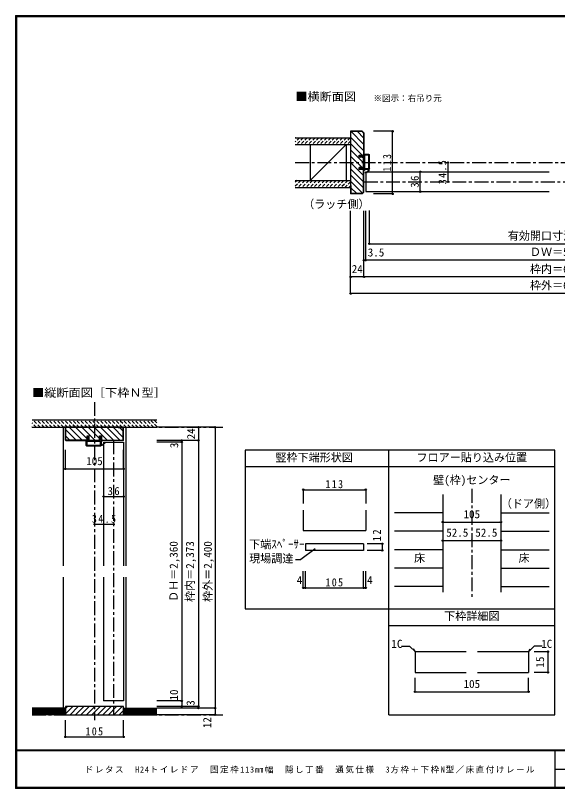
# Model space of a CAD drawing. Units: millimetres at full size, sheet at 1:5, with parts at other scales. Extents: x -973 to 977, y -718 to 696.
# Drawn here: x -973 to 7, y -701 to 696 of the extents above; entities that cross this region are included whole.
import ezdxf
from ezdxf.enums import TextEntityAlignment as Align

# ---------------------------------------------------------------- set-up
doc = ezdxf.new("R2010")
doc.units = ezdxf.units.MM
doc.header["$LTSCALE"] = 5
doc.header["$PDMODE"] = 32
doc.header["$PDSIZE"] = 2.5
doc.linetypes.add('CHAIN1', pattern=[8, 5, -1, 1, -1])
doc.linetypes.add('DASHED1', pattern=[1.8, 1.2, -0.6])
for name, color, linetype in [('0-0_補助線', 7, 'Continuous'), ('0-1_通り芯', 4, 'CHAIN1'), ('0-3_仕上げ', 4, 'Continuous'), ('0-4_枠', 3, 'Continuous'), ('0-6_扉', 6, 'Continuous'), ('0-A_文字', 3, 'Continuous'), ('0-B_寸法', 4, 'Continuous'), ('0-C_ハッチ', 4, 'DASHED1'), ('1-4_枠', 3, 'Continuous'), ('1-B_寸法', 4, 'Continuous'), ('F-1_枠', 6, 'Continuous'), ('F-A_文字', 7, 'Continuous')]:
    doc.layers.add(name, color=color, linetype=linetype)
doc.styles.add('ＭＳ ゴシック', font='')
doc.styles.get('ＭＳ ゴシック').set_extended_font_data('MS Gothic')

# ---------------------------------------------------------------- blocks, each defined once
blk = doc.blocks.new('2')
at = {"layer": '0-0_補助線'}
for p, q in [((-9.846, -9.622), (-9.846, 15.078)), ((-8.846, 16.078), (0.354, 16.078)), ((-8.846, 15.878), (0.637, 15.878)), ((-8.446, 14.378), (-8.446, -8.922)), ((-8.146, 14.678), (-1.546, 14.678)), ((-1.246, 14.378), (-1.246, -8.922)), ((0.154, 11.653), (2.154, 11.653)), ((0.154, 11.653), (0.154, -8.497)), ((2.154, 10.953), (2.154, 11.653)), ((3.154, 11.653), (2.512, 10.83)), ((3.154, 11.653), (6.154, 11.653)), ((4.154, 13.753), (4.154, 13.053)), ((5.154, 13.053), (4.512, 13.876)), ((7.154, 13.053), (5.154, 13.053)), ((6.154, 10.953), (6.154, 11.653)), ((7.558, 12.258), (6.516, 10.835)), ((-1.48, -10.622), (-8.846, -10.622)), ((-1.546, -9.222), (-8.146, -9.222)), ((-1.189, -10.85), (-0.732, -12.694)), ((0.354, -12.922), (-0.441, -12.922)), ((0.154, -8.497), (2.154, -8.497)), ((4.154, -9.897), (0.154, -9.897)), ((0.154, -9.897), (0.154, -10.622)), ((0.154, -10.622), (0.645, -12.548)), ((2.154, -7.797), (2.154, -8.497)), ((3.154, -8.497), (2.512, -7.674)), ((3.154, -8.497), (6.154, -8.497)), ((4.154, -10.597), (4.154, -9.897)), ((5.154, -9.897), (4.512, -10.72)), ((7.154, -9.897), (5.154, -9.897)), ((6.154, -7.797), (6.154, -8.497)), ((7.558, -9.101), (6.516, -7.679))]:
    blk.add_line(p, q, dxfattribs=at)
for points in [[(-9.646, 15.078), (-9.646, -9.622), (-9.846, -9.622)], [(4.154, 13.053), (0.154, 13.053), (0.649, 15.723)]]:
    blk.add_lwpolyline(points, dxfattribs=at)
for centre, radius, start, end in [((-8.846, 15.078), 1, 90, 180), ((-8.846, 15.078), 0.8, 90, 180), ((-8.146, 14.378), 0.3, 90, 180), ((-1.546, 14.378), 0.3, 0, 90), ((0.354, 15.778), 0.3, 349.49875, 90), ((2.354, 10.953), 0.2, 180, 322.03043), ((4.354, 13.753), 0.2, 37.96957, 180), ((6.354, 10.953), 0.2, 180, 323.78053), ((7.154, 12.553), 0.5, 323.78053, 90), ((-8.846, -9.622), 1, 180, 270), ((-2.846, -10.72), 6, 179.06153, 259.29815), ((-8.146, -8.922), 0.3, 180, 270), ((-2.846, -10.72), 5.3, 178.93757, 259.29815), ((-1.546, -8.922), 0.3, 270, 0), ((-1.48, -10.922), 0.3, 13.9282, 90), ((-0.441, -12.622), 0.3, 193.9282, 270), ((0.354, -12.622), 0.3, 270, 14.29438), ((2.354, -7.797), 0.2, 37.96957, 180), ((4.354, -10.597), 0.2, 180, 322.03043), ((6.354, -7.797), 0.2, 36.21947, 180), ((7.154, -9.397), 0.5, 270, 36.21947), ((-3.896, -16.272), 0.35, 259.29815, 79.29815)]:
    blk.add_arc(centre, radius, start, end, dxfattribs=at)
blk.add_point((-3.896, -16.622), dxfattribs=at)

msp = doc.modelspace()

# ---------------------------------------------------------------- linework, layer by layer
at = {"layer": '0-0_補助線', "color": 3}
msp.add_line((-340.162, -197.826), (-340.162, -234.786), dxfattribs=at)
at = {"layer": '0-0_補助線'}
for p, q in [((-449.162, -258.695), (-449.162, -270.695)), ((-344.162, -258.695), (-449.162, -258.695)), ((-344.162, -258.695), (-344.162, -270.695)), ((-431.676, -267.9), (-457.476, -287.249)), ((-344.162, -270.695), (-449.162, -270.695)), ((-467.32, -287.249), (-457.476, -287.249))]:
    msp.add_line(p, q, dxfattribs=at)
at = {"layer": '0-0_補助線', "color": 4}
for p, q in [((-310.272, -258.695), (-337.354, -258.695)), ((-310.272, -258.695), (-310.272, -270.695)), ((-310.272, -270.695), (-337.354, -270.695))]:
    msp.add_line(p, q, dxfattribs=at)
at = {"layer": '0-0_補助線', "color": 3}
msp.add_lwpolyline([(-453.162, -197.826), (-453.162, -234.786), (-340.162, -234.786)], dxfattribs=at)
at = {"layer": '0-0_補助線'}
for p in [(-310.272, -258.695), (-310.272, -270.695)]:
    msp.add_point(p, dxfattribs=at)
at = {"layer": '0-1_通り芯'}
for p, q in [((-467.5, 430), (467.5, 430)), ((-343.5, 395.5), (343.5, 395.5)), ((-148.347, -159.5), (-148.347, -356.007))]:
    msp.add_line(p, q, dxfattribs=at)
at = {"layer": '0-3_仕上げ', "color": 2}
for p, q in [((-467.5, 475), (-367.5, 475)), ((-467.5, 462.5), (-367.5, 462.5)), ((-467.5, 397.5), (-367.5, 397.5)), ((-467.5, 385), (-367.5, 385))]:
    msp.add_line(p, q, dxfattribs=at)
at = {"layer": '0-3_仕上げ', "color": 3}
for p, q in [((-440.5, 462.5), (-440.5, 397.5)), ((-375.5, 462.5), (-375.5, 397.5))]:
    msp.add_line(p, q, dxfattribs=at)
at = {"layer": '0-3_仕上げ', "color": 7}
msp.add_line((-440.5, 397.5), (-375.5, 462.5), dxfattribs=at)
at = {"layer": '0-3_仕上げ'}
for p, q in [((-200.847, -202.801), (-288.19, -202.801)), ((-95.847, -202.801), (-8.504, -202.801)), ((-200.847, -236.103), (-288.19, -236.103)), ((-95.847, -236.103), (-8.504, -236.103)), ((-200.847, -269.404), (-288.19, -269.404)), ((-95.847, -269.404), (-8.504, -269.404)), ((-200.847, -302.706), (-288.19, -302.706)), ((-95.847, -302.706), (-8.504, -302.706)), ((-200.847, -336.007), (-288.19, -336.007)), ((-95.847, -336.007), (-8.504, -336.007))]:
    msp.add_line(p, q, dxfattribs=at)
at = {"layer": '0-4_枠'}
for p, q in [((-367.5, 486.5), (-367.5, 373.5)), ((-346.328, 486.5), (-367.5, 486.5)), ((-367, 471.5), (-367, 486)), ((-346.536, 486), (-367, 486)), ((-346.536, 486), (-344, 483.464)), ((-346.328, 486.5), (-343.5, 483.672)), ((-344, 483.464), (-344, 443.25)), ((-343.5, 483.672), (-343.5, 443.25)), ((-367, 471.5), (-367.5, 471.5)), ((-352, 443.25), (-343.5, 443.25)), ((-352, 439.55), (-352, 443.25)), ((-343.5, 439.55), (-352, 439.55)), ((-344, 420.95), (-344, 439.55)), ((-343.5, 420.95), (-343.5, 439.55)), ((-343.5, 420.95), (-352, 420.95)), ((-352, 417.25), (-352, 420.95)), ((-343.5, 417.25), (-352, 417.25)), ((-344, 376.536), (-344, 417.25)), ((-343.5, 376.328), (-343.5, 417.25)), ((-367, 388.5), (-367.5, 388.5)), ((-367, 388.5), (-367, 374)), ((-346.328, 373.5), (-367.5, 373.5)), ((-346.536, 374), (-367, 374)), ((-346.536, 374), (-344, 376.536)), ((-346.328, 373.5), (-343.5, 376.328)), ((-882.476, -71.086), (-882.476, -48.5)), ((-872.976, -48.5), (-882.476, -48.5)), ((-872.976, -48), (-872.976, -48.5)), ((-787.976, -48.5), (-787.976, -48)), ((-787.976, -48.5), (-778.476, -48.5)), ((-778.476, -71.086), (-778.476, -48.5)), ((-843.726, -63.5), (-840.026, -63.5)), ((-843.726, -72), (-843.726, -63.5)), ((-840.026, -72), (-840.026, -63.5)), ((-821.426, -72), (-821.426, -63.5)), ((-882.062, -71.5), (-882.476, -71.086)), ((-882.269, -72), (-843.726, -72)), ((-843.726, -71.5), (-882.062, -71.5)), ((-840.026, -71.5), (-821.426, -71.5)), ((-840.026, -72), (-821.426, -72)), ((-817.726, -71.5), (-778.89, -71.5)), ((-778.683, -72), (-817.726, -72)), ((-778.89, -71.5), (-778.476, -71.086)), ((-200.847, -169.5), (-200.847, -346.007)), ((-95.847, -169.5), (-95.847, -346.007))]:
    msp.add_line(p, q, dxfattribs=at)
at = {"layer": '0-4_枠', "color": 4}
for p, q in [((-886.976, -48), (-886.976, -298.75)), ((-773.976, -48), (-773.976, -298.75))]:
    msp.add_line(p, q, dxfattribs=at)
at = {"layer": '0-4_枠'}
for points in [[(-882.269, -72), (-882.976, -71.293), (-882.976, -48)], [(-778.683, -72), (-777.976, -71.293), (-777.976, -48)], [(-821.426, -63.5), (-817.726, -63.5), (-817.726, -72)]]:
    msp.add_lwpolyline(points, dxfattribs=at)
at = {"layer": '0-6_扉'}
for p, q in [((-340, 413.5), (-8.5, 413.5)), ((-813.976, -75), (-777.976, -75)), ((-813.976, -75), (-813.976, -298.75)), ((-777.976, -75), (-777.976, -298.75)), ((-813.976, -318.75), (-813.976, -542.5)), ((-777.976, -318.75), (-777.976, -542.5)), ((-777.976, -542.5), (-813.976, -542.5))]:
    msp.add_line(p, q, dxfattribs=at)
msp.add_lwpolyline([(-340, 413.5), (-340, 377.5), (-8.5, 377.5)], dxfattribs=at)
at = {"layer": '0-A_文字'}
for p, q in [((-558.347, -89.5), (-558.347, -376.007)), ((-298.347, -89.5), (-558.347, -89.5)), ((1.653, -89.5), (-298.347, -89.5)), ((-298.347, -376.007), (-298.347, -89.5)), ((1.653, -567.5), (1.653, -89.5)), ((-298.347, -119.5), (-558.347, -119.5)), ((1.653, -119.5), (-298.347, -119.5)), ((-298.347, -567.5), (-298.347, -376.007)), ((-298.347, -406.007), (1.653, -406.007)), ((-298.347, -567.5), (1.653, -567.5))]:
    msp.add_line(p, q, dxfattribs=at)
msp.add_lwpolyline([(-558.347, -376.007), (-298.347, -376.007), (1.653, -376.007)], dxfattribs=at)
at = {"layer": '0-B_寸法'}
for p, q in [((-291.578, 486.5), (-326.1, 486.5)), ((-291.578, 373.5), (-291.578, 486.5)), ((-191.578, 430), (-191.578, 395.5)), ((-241.578, 377.5), (-241.578, 413.5)), ((-291.578, 373.5), (-326.1, 373.5)), ((-367.5, 193.5), (-367.5, 343.157)), ((-343.5, 223.5), (-343.5, 343.157)), ((-340, 253.5), (-340, 343.157)), ((-333.5, 283.5), (-333.5, 343.5)), ((343.5, 253.5), (-343.5, 253.5)), ((367.5, 223.5), (-367.5, 223.5)), ((367.5, 193.5), (-367.5, 193.5)), ((-921.333, -48), (-925.333, -48)), ((-892.833, -48), (-896.833, -48)), ((-882.976, -48), (-886.976, -48)), ((-777.976, -48), (-773.976, -48)), ((-759.333, -48), (-755.333, -48)), ((-612.619, -48), (-717.619, -48)), ((-642.619, -48), (-642.619, -555.5)), ((-612.619, -48), (-612.619, -567.5)), ((-642.619, -72), (-717.619, -72)), ((-672.619, -75), (-717.619, -75)), ((-672.619, -72), (-672.619, -555.5)), ((-882.976, -123.422), (-882.976, -88.9)), ((-453.162, -160.894), (-340.162, -160.894)), ((-453.162, -160.894), (-453.162, -185.894)), ((-340.162, -160.894), (-340.162, -185.894)), ((-813.976, -173.422), (-777.976, -173.422)), ((-830.476, -223.422), (-795.976, -223.422)), ((-200.847, -219.452), (-95.847, -219.452)), ((-200.847, -252.753), (-95.847, -252.753)), ((-886.976, -318.75), (-886.976, -555.5)), ((-773.976, -318.75), (-773.976, -555.5)), ((-453.162, -338.343), (-453.162, -308.335)), ((-449.162, -338.343), (-449.162, -308.335)), ((-344.162, -338.343), (-344.162, -308.335)), ((-340.162, -338.343), (-340.162, -308.335)), ((-453.162, -338.343), (-449.162, -338.343)), ((-449.162, -338.343), (-344.162, -338.343)), ((-344.162, -338.343), (-340.162, -338.343)), ((-672.619, -542.5), (-717.619, -542.5)), ((-882.976, -555.95), (-879.526, -552.5)), ((-882.976, -565.85), (-869.626, -552.5)), ((-874.727, -567.5), (-859.727, -552.5)), ((-864.827, -567.5), (-849.827, -552.5)), ((-854.928, -567.5), (-839.928, -552.5)), ((-845.028, -567.5), (-830.028, -552.5)), ((-835.129, -567.5), (-820.129, -552.5)), ((-825.229, -567.5), (-810.229, -552.5)), ((-815.33, -567.5), (-800.33, -552.5)), ((-805.43, -567.5), (-790.43, -552.5)), ((-795.531, -567.5), (-780.531, -552.5)), ((-642.619, -552.5), (-717.619, -552.5)), ((-612.619, -555.5), (-717.619, -555.5)), ((-785.631, -567.5), (-777.976, -559.845)), ((-612.619, -567.5), (-717.619, -567.5)), ((-882.976, -607.5), (-882.976, -577.5)), ((-777.976, -607.5), (-777.976, -577.5)), ((-882.976, -607.5), (-777.976, -607.5))]:
    msp.add_line(p, q, dxfattribs=at)
at = {"layer": '0-B_寸法', "linetype": 'CHAIN1'}
for p, q in [((-830.476, -2.5), (-830.476, -577.5)), ((-943.333, -48), (-593.619, -48)), ((-795.976, -72), (-795.976, -567.5)), ((-943.333, -567.5), (-593.619, -567.5))]:
    msp.add_line(p, q, dxfattribs=at)
at = {"layer": '0-B_寸法', "color": 2}
for p, q in [((-717.619, -35.5), (-943.333, -35.5)), ((-943.333, -48), (-717.619, -48)), ((-882.976, -555.5), (-943.333, -555.5)), ((-882.976, -567.5), (-882.976, -555.5)), ((-777.976, -555.5), (-717.619, -555.5)), ((-777.976, -567.5), (-777.976, -555.5)), ((-882.976, -567.5), (-943.333, -567.5)), ((-777.976, -567.5), (-717.619, -567.5))]:
    msp.add_line(p, q, dxfattribs=at)
at = {"layer": '0-B_寸法', "linetype": 'DASHED1'}
for p, q in [((-935.804, -48), (-943.333, -40.471)), ((-928.733, -48), (-941.233, -35.5)), ((-921.662, -48), (-934.162, -35.5)), ((-914.591, -48), (-927.091, -35.5)), ((-907.52, -48), (-920.02, -35.5)), ((-900.449, -48), (-912.949, -35.5)), ((-893.378, -48), (-905.878, -35.5)), ((-886.307, -48), (-898.807, -35.5)), ((-879.236, -48), (-891.736, -35.5)), ((-872.165, -48), (-884.665, -35.5)), ((-865.094, -48), (-877.594, -35.5)), ((-858.023, -48), (-870.523, -35.5)), ((-850.952, -48), (-863.452, -35.5)), ((-843.88, -48), (-856.38, -35.5)), ((-836.809, -48), (-849.309, -35.5)), ((-829.738, -48), (-842.238, -35.5)), ((-822.667, -48), (-835.167, -35.5)), ((-815.596, -48), (-828.096, -35.5)), ((-808.525, -48), (-821.025, -35.5)), ((-801.454, -48), (-813.954, -35.5)), ((-794.383, -48), (-806.883, -35.5)), ((-787.312, -48), (-799.812, -35.5)), ((-780.241, -48), (-792.741, -35.5)), ((-773.17, -48), (-785.67, -35.5)), ((-766.099, -48), (-778.599, -35.5)), ((-759.028, -48), (-771.528, -35.5)), ((-751.957, -48), (-764.457, -35.5)), ((-744.886, -48), (-757.386, -35.5)), ((-737.814, -48), (-750.314, -35.5)), ((-730.743, -48), (-743.243, -35.5)), ((-723.672, -48), (-736.172, -35.5)), ((-717.619, -46.982), (-729.101, -35.5)), ((-717.619, -39.911), (-722.03, -35.5)), ((-942.875, -48), (-943.333, -47.542))]:
    msp.add_line(p, q, dxfattribs=at)
at = {"layer": '0-B_寸法', "color": 3}
for p, q in [((-777.976, -48), (-882.976, -48)), ((-882.976, -552.5), (-882.976, -567.5)), ((-777.976, -552.5), (-882.976, -552.5)), ((-777.976, -567.5), (-777.976, -552.5)), ((-882.976, -567.5), (-777.976, -567.5))]:
    msp.add_line(p, q, dxfattribs=at)
at = {"layer": '0-B_寸法', "color": 7}
for p, q in [((-882.976, -557), (-943.333, -557)), ((-882.976, -558.5), (-943.333, -558.5)), ((-777.976, -557), (-717.619, -557)), ((-777.976, -558.5), (-717.619, -558.5)), ((-882.976, -560), (-943.333, -560)), ((-882.976, -561.5), (-943.333, -561.5)), ((-882.976, -563), (-943.333, -563)), ((-882.976, -564.5), (-943.333, -564.5)), ((-882.976, -566), (-943.333, -566)), ((-777.976, -560), (-717.619, -560)), ((-777.976, -561.5), (-717.619, -561.5)), ((-777.976, -563), (-717.619, -563)), ((-777.976, -564.5), (-717.619, -564.5)), ((-777.976, -566), (-717.619, -566))]:
    msp.add_line(p, q, dxfattribs=at)
at = {"layer": '0-B_寸法'}
for points in [[(-333.5, 283.5), (306.4, 283.5), (306.4, 343.5)], [(-882.976, -123.422), (-777.976, -123.422), (-777.976, -88.9)]]:
    msp.add_lwpolyline(points, dxfattribs=at)
at = {"layer": '0-B_寸法', "color": 7}
for p in [(-291.578, 486.5), (-191.578, 430), (-241.578, 413.5), (-191.578, 395.5), (-241.578, 377.5), (-291.578, 373.5), (-333.5, 283.5), (-343.5, 253.5), (-340, 253.5), (-367.5, 223.5), (-343.5, 223.5), (-367.5, 193.5), (-642.619, -48), (-612.619, -48), (-672.619, -72), (-672.619, -75), (-642.619, -72), (-882.976, -123.422), (-777.976, -123.422), (-453.162, -160.894), (-340.162, -160.894), (-813.976, -173.422), (-777.976, -173.422), (-830.476, -223.422), (-795.976, -223.422), (-200.847, -219.452), (-95.847, -219.452), (-200.847, -252.753), (-148.347, -252.753), (-95.847, -252.753), (-453.162, -338.343), (-449.162, -338.343), (-344.162, -338.343), (-340.162, -338.343), (-672.619, -542.5), (-672.619, -552.5), (-642.619, -552.5), (-642.619, -555.5), (-612.619, -555.5), (-612.619, -567.5), (-882.976, -607.5), (-777.976, -607.5)]:
    msp.add_point(p, dxfattribs=at)
at = {"layer": '0-C_ハッチ'}
for p, q in [((-467.102, 475), (-467.5, 474.602)), ((-460.031, 475), (-467.5, 467.531)), ((-452.96, 475), (-465.46, 462.5)), ((-445.889, 475), (-458.389, 462.5)), ((-438.818, 475), (-451.318, 462.5)), ((-431.747, 475), (-444.247, 462.5)), ((-424.676, 475), (-437.176, 462.5)), ((-417.605, 475), (-430.105, 462.5)), ((-410.534, 475), (-423.034, 462.5)), ((-403.463, 475), (-415.963, 462.5)), ((-396.392, 475), (-408.892, 462.5)), ((-389.321, 475), (-401.821, 462.5)), ((-382.249, 475), (-394.749, 462.5)), ((-375.178, 475), (-387.678, 462.5)), ((-368.107, 475), (-380.607, 462.5)), ((-367.5, 468.536), (-373.536, 462.5)), ((-464.394, 397.5), (-467.5, 394.394)), ((-457.323, 397.5), (-467.5, 387.323)), ((-450.252, 397.5), (-462.752, 385)), ((-443.181, 397.5), (-455.681, 385)), ((-436.11, 397.5), (-448.61, 385)), ((-429.039, 397.5), (-441.539, 385)), ((-421.968, 397.5), (-434.468, 385)), ((-414.897, 397.5), (-427.397, 385)), ((-407.826, 397.5), (-420.326, 385)), ((-400.755, 397.5), (-413.255, 385)), ((-393.683, 397.5), (-406.183, 385)), ((-386.612, 397.5), (-399.112, 385)), ((-379.541, 397.5), (-392.041, 385)), ((-372.47, 397.5), (-384.97, 385)), ((-367.5, 395.399), (-377.899, 385)), ((-367.5, 388.328), (-370.828, 385))]:
    msp.add_line(p, q, dxfattribs=at)
at = {"layer": '0-C_ハッチ', "linetype": 'Continuous'}
for p, q in [((-367, 475.098), (-344, 452.098)), ((-344, 463.412), (-366.588, 486)), ((-355.275, 486), (-344, 474.725)), ((-367.5, 464.284), (-346.466, 443.25)), ((-367.5, 452.97), (-344, 429.47)), ((-367.5, 441.657), (-346.793, 420.95)), ((-367.5, 430.343), (-344, 406.843)), ((-367.5, 419.029), (-344, 395.529)), ((-367.5, 407.716), (-344, 384.216)), ((-367.5, 396.402), (-345.817, 374.719)), ((-367, 384.588), (-356.412, 374)), ((-882.476, -52.912), (-863.888, -71.5)), ((-875.574, -48.5), (-852.574, -71.5)), ((-864.76, -48), (-843.726, -69.034)), ((-853.447, -48), (-829.947, -71.5)), ((-842.133, -48), (-821.426, -68.707)), ((-830.819, -48), (-807.319, -71.5)), ((-819.505, -48), (-796.005, -71.5)), ((-808.192, -48), (-784.692, -71.5)), ((-796.878, -48), (-778.476, -66.402)), ((-785.064, -48.5), (-778.476, -55.088)), ((-882.476, -64.225), (-875.201, -71.5))]:
    msp.add_line(p, q, dxfattribs=at)
at = {"layer": '1-4_枠'}
for p, q in [((-250.14, -453.601), (-250.847, -454.308)), ((-250.847, -454.308), (-250.847, -491.101)), ((-158.347, -453.601), (-250.14, -453.601)), ((-46.554, -453.601), (-138.347, -453.601)), ((-46.554, -453.601), (-45.847, -454.308)), ((-45.847, -454.308), (-45.847, -491.101)), ((-250.847, -491.101), (-158.347, -491.101)), ((-138.347, -491.101), (-45.847, -491.101))]:
    msp.add_line(p, q, dxfattribs=at)
at = {"layer": '1-B_寸法'}
for p, q in [((-275.653, -443.601), (-260.847, -443.601)), ((-250.493, -453.955), (-260.847, -443.601)), ((-46.201, -453.955), (-35.847, -443.601)), ((-21.041, -443.601), (-35.847, -443.601)), ((-250.493, -453.955), (-253.765, -448.287)), ((-46.201, -453.955), (-42.929, -448.287)), ((-10.847, -453.601), (-35.847, -453.601)), ((-10.847, -453.601), (-10.847, -491.101)), ((-250.847, -526.101), (-250.847, -501.101)), ((-45.847, -526.101), (-45.847, -501.101)), ((-10.847, -491.101), (-35.847, -491.101)), ((-250.847, -526.101), (-45.847, -526.101))]:
    msp.add_line(p, q, dxfattribs=at)
at = {"layer": '1-B_寸法', "color": 7}
for p in [(-10.847, -453.601), (-10.847, -491.101), (-250.847, -526.101), (-45.847, -526.101)]:
    msp.add_point(p, dxfattribs=at)
at = {"layer": 'F-1_枠'}
for p, q in [((-973.347, 695.833), (-973.347, -700.833)), ((-973.347, 695.833), (976.653, 695.833)), ((-973.347, 695), (976.653, 695)), ((-973.347, 694.167), (976.653, 694.167)), ((-972.514, 695.833), (-972.514, -700.833)), ((-971.68, 695.833), (-971.68, -700.833)), ((976.653, -631.667), (-973.347, -631.667)), ((976.653, -632.5), (-973.347, -632.5)), ((1.653, -632.5), (1.653, -699.167)), ((1.653, -665.833), (974.986, -665.834)), ((976.653, -699.167), (-973.347, -699.167)), ((976.653, -700), (-973.347, -700)), ((976.653, -700.833), (-973.347, -700.833))]:
    msp.add_line(p, q, dxfattribs=at)

# ---------------------------------------------------------------- block references
at = {"layer": '0-0_補助線', "xscale": -1}
msp.add_blockref('2', (-343.346, 428.672), dxfattribs=at)
at = {"layer": '0-0_補助線', "rotation": 90}
msp.add_blockref('2', (-829.148, -72.154), dxfattribs=at)

# ---------------------------------------------------------------- texts
at = {"layer": '0-0_補助線', "style": 'ＭＳ ゴシック'}
for s, p in [('下端ｽﾍﾟｰｻｰ', (-550.848, -271.298)), ('現場調達', (-550.848, -296.893))]:
    msp.add_text(s, height=14.66, dxfattribs=at).set_placement(p, align=Align.BOTTOM_LEFT)
at = {"layer": '0-0_補助線', "insert": (-312.772, -254.122), "char_height": 14.66, "attachment_point": 7, "rotation": 90, "style": 'ＭＳ ゴシック'}
msp.add_mtext('\\T1.27;\\W0.95;12', dxfattribs=at)
at = {"layer": '0-A_文字', "color": 7, "style": 'ＭＳ ゴシック', "width": 1.1}
for s, p in [('■横断面図', (-467.5, 537.5)), ('■縦断面図［下枠Ｎ型］', (-943.333, 2.5))]:
    msp.add_text(s, height=14.66, dxfattribs=at).set_placement(p, align=Align.BOTTOM_LEFT)
at = {"layer": '0-A_文字', "color": 7, "style": 'ＭＳ ゴシック'}
for s, height, p in [('※図示：右吊り元', 11, (-326.02, 537.5)), ('（ラッチ側）', 14.66, (-453.25, 343.157)), ('竪枠下端形状図', 14.66, (-503.347, -114.5)), ('フロアー貼り込み位置', 14.66, (-248.347, -114.5)), ('壁(枠)センター', 14.66, (-218.347, -155.091)), ('（ドア側）', 14.66, (-95.952, -197.835)), ('床', 14.66, (-252.811, -296.055)), ('床', 14.66, (-63.883, -296.055)), ('下枠詳細図', 14.66, (-198.347, -401.007))]:
    msp.add_text(s, height=height, dxfattribs=at).set_placement(p, align=Align.BOTTOM_LEFT)
at = {"layer": '0-B_寸法', "color": 7, "style": 'ＭＳ ゴシック'}
for s, p in [('有効開口寸法＝559', (-83.347, 286)), ('3.5', (-336.5, 256)), ('ＤＷ＝599', (-43.347, 256.874)), ('24', (-365.5, 226)), ('枠内＝606', (-43.347, 226)), ('枠外＝654', (-43.347, 196.544)), ('105', (-845.476, -120.922)), ('105', (-163.347, -216.952)), ('52.5', (-194.597, -250.253)), ('52.5', (-142.097, -250.253)), ('4', (-464.801, -335.843)), ('4', (-337.677, -335.843))]:
    msp.add_text(s, height=14.66, dxfattribs=at).set_placement(p, align=Align.BOTTOM_LEFT)
for s, p in [('24', (-644.109, -70)), ('3', (-674.782, -85.885)), ('ＤＨ＝2,360', (-675.664, -363.75)), ('枠内＝2,373', (-646.139, -363.75)), ('枠外＝2,400', (-613.962, -363.75)), ('10', (-675.119, -541.875)), ('3', (-645.119, -551.25)), ('12', (-615.119, -591.769))]:
    msp.add_text(s, height=14.66, rotation=90, dxfattribs=at).set_placement(p, align=Align.BOTTOM_LEFT)
at = {"layer": '0-B_寸法', "color": 7, "char_height": 14.66, "attachment_point": 7, "rotation": 90, "style": 'ＭＳ ゴシック'}
for s, insert in [('\\T1.27;\\W0.9;113', (-294.078, 413.75)), ('\\T1.28;\\W0.9;34.5', (-194.078, 390.875)), ('\\T1.27;\\W0.95;36', (-244.078, 384.875))]:
    msp.add_mtext(s, dxfattribs=dict(at, insert=insert))
at = {"layer": '0-B_寸法', "color": 7, "char_height": 14.66, "attachment_point": 7, "style": 'ＭＳ ゴシック'}
for s, insert in [('\\T1.27;\\W0.9;113', (-412.912, -158.394)), ('\\T1.27;\\W0.95;36', (-806.601, -170.922)), ('\\T1.28;\\W0.9;34.5', (-835.101, -220.922)), ('\\T1.27;\\W0.9;105', (-412.912, -335.843)), ('\\T1.27;\\W0.9;105', (-846.726, -605))]:
    msp.add_mtext(s, dxfattribs=dict(at, insert=insert))
at = {"layer": '1-B_寸法', "color": 7, "style": 'ＭＳ ゴシック'}
for s, p in [('1C', (-293.778, -451.101)), ('1C', (-22.916, -451.101)), ('105', (-163.347, -523.601))]:
    msp.add_text(s, height=14.66, dxfattribs=at).set_placement(p, align=Align.BOTTOM_LEFT)
msp.add_text('15', height=14.66, rotation=90, dxfattribs=at).set_placement((-13.347, -482.351), align=Align.BOTTOM_LEFT)
at = {"layer": 'F-A_文字', "insert": (-847.938, -673.333), "char_height": 11, "attachment_point": 7, "style": 'ＭＳ ゴシック'}
msp.add_mtext('\\T1.18;ドレタス\u3000H24トイレドア\u3000固定枠113㎜幅\u3000隠し丁番\u3000通気仕様\u30003方枠＋下枠N型／床直付けレール', dxfattribs=at)

doc.saveas('drawing.dxf')
